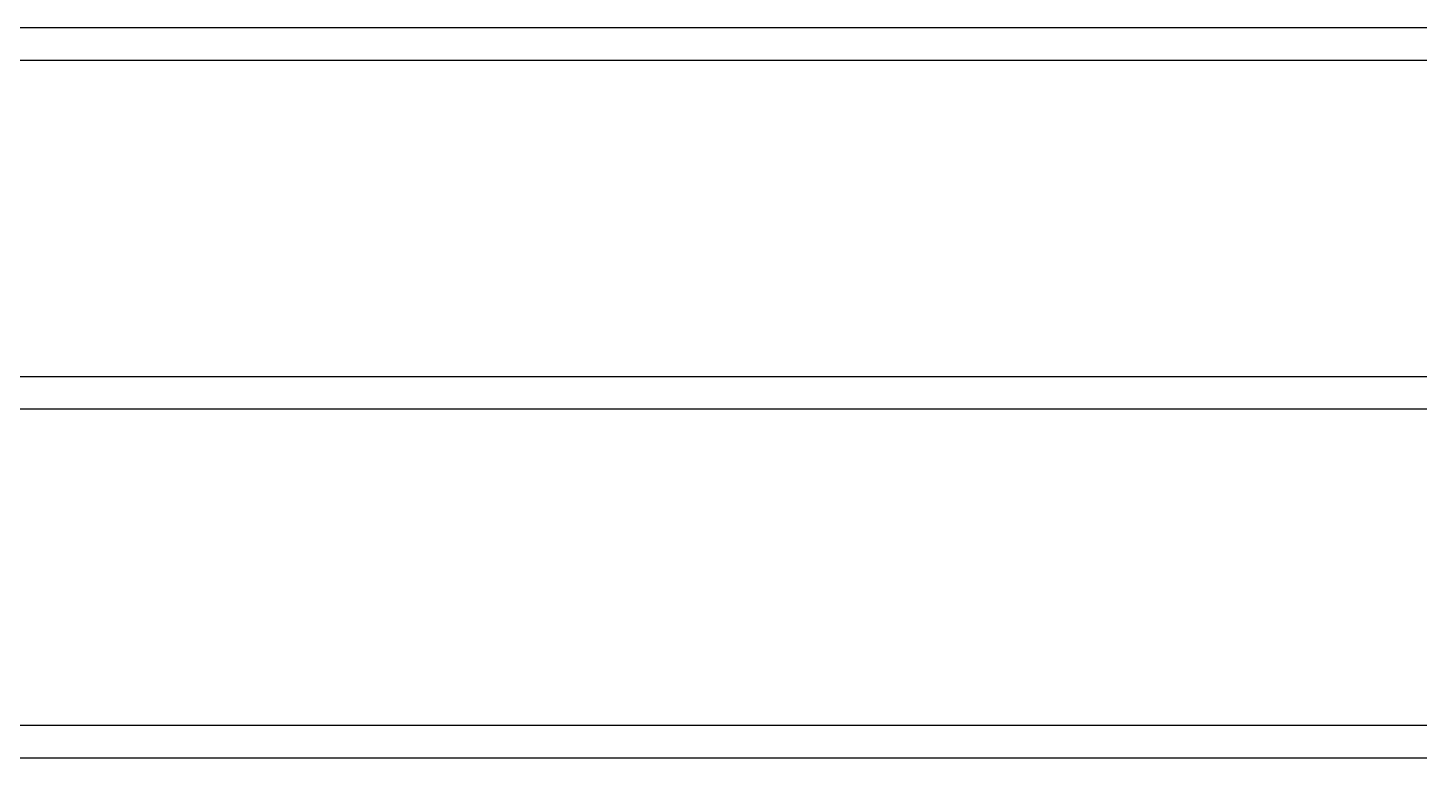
# Model space of a CAD drawing. Extents: x 27938 to 1507990, y 110129 to 923079.
# Drawn here: x 551761 to 552984, y 365004 to 365646 of the extents above; entities that cross this region are included whole.
import ezdxf

# ---------------------------------------------------------------- set-up
doc = ezdxf.new("R2010")
doc.units = 0
doc.header["$LTSCALE"] = 1000
doc.header["$MEASUREMENT"] = 0

msp = doc.modelspace()

# ---------------------------------------------------------------- linework, layer by layer
for p, q in [((555275.5, 365645.6), (549728.9, 365645.6)), ((555275.5, 365617), (549728.9, 365617)), ((555881, 365338.9), (549123.8, 365338.9)), ((555881, 365310.3), (549123.8, 365310.3)), ((555308.2, 365032.3), (549696.2, 365032.3)), ((555308.2, 365003.7), (549696.2, 365003.7))]:
    msp.add_line(p, q)

doc.saveas('drawing.dxf')
